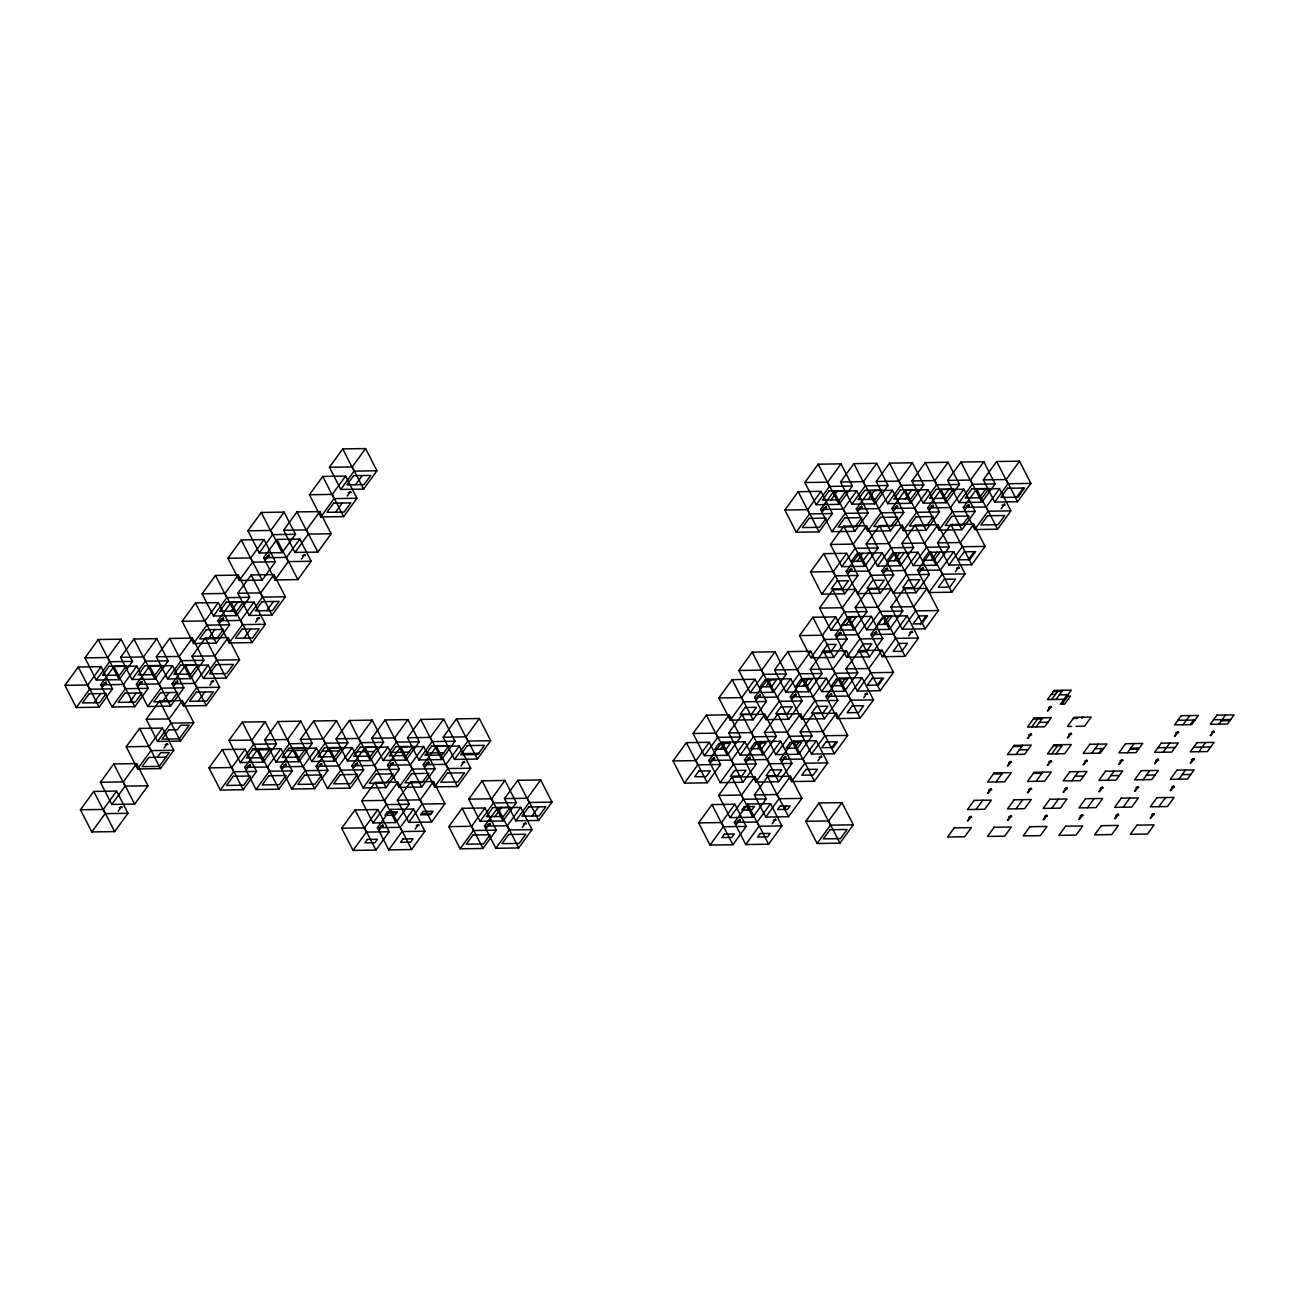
<?xml version="1.0" encoding="UTF-8"?>
<svg xmlns="http://www.w3.org/2000/svg" width="1299" height="1299" viewBox="0 0 1299 1299"><rect width="100%" height="100%" fill="white"/><g stroke="black" fill="none" stroke-linecap="round" stroke-linejoin="round"><path stroke-width="1.5" d="M64.95 685.352L78.265 667.02L101.127 666.679L112.477 688.876L99.146 707.192L76.3 707.533L64.95 685.352L87.796 685.011L101.127 666.679M84.938 657.862L98.253 639.53L121.099 639.189L132.466 661.386L119.135 679.702L96.288 680.043L84.938 657.862L107.785 657.521L121.099 639.189M76.3 707.533L89.631 689.217L112.477 688.876M96.288 680.043L109.619 661.727L132.466 661.386M100.656 684.817L113.971 666.484L136.817 666.143L148.167 688.34L134.852 706.672L112.006 707.013L100.656 684.817L123.502 684.476L136.817 666.143M120.628 657.326L133.959 638.994L156.806 638.653L168.156 660.85L154.841 679.182L131.995 679.523L120.628 657.326L143.475 656.985L156.806 638.653M102.718 686.749L106.047 682.17L106.648 683.29M93.918 702.743L100.575 693.585M112.006 707.013L125.321 688.681L148.167 688.34M131.995 679.523L145.309 661.191L168.156 660.85M136.346 684.281L149.677 665.965L172.523 665.624L183.873 687.804L170.542 706.136L147.696 706.477L136.346 684.281L159.192 683.94L172.523 665.624M156.335 656.791L169.649 638.458L192.496 638.118L203.862 660.314L190.531 678.646L167.685 678.987L156.335 656.791L179.181 656.45L192.496 638.118M182.136 621.279L195.467 602.947L218.313 602.622L229.663 624.803L216.348 643.135L193.502 643.476L182.136 621.279L204.998 620.938L218.313 602.622M202.124 593.789L215.455 575.457L238.302 575.116L249.652 597.313L236.337 615.645L213.491 615.986L202.124 593.789L224.971 593.448L238.302 575.116M227.942 558.278L241.257 539.946L264.103 539.605L275.469 561.801L262.138 580.133L239.292 580.474L227.942 558.278L250.788 557.937L264.103 539.605M247.93 530.788L261.245 512.456L284.091 512.115L295.458 534.311L282.127 552.643L259.28 552.984L247.93 530.788L270.777 530.447L284.091 512.115M138.408 686.213L141.753 681.634L142.338 682.754M129.608 702.207L136.281 693.049M147.696 706.477L161.027 688.145L183.873 687.804M167.685 678.987L181.016 660.655L203.862 660.314M193.502 643.476L206.817 625.144L229.663 624.803M213.491 615.986L226.805 597.654L249.652 597.313M239.292 580.474L252.623 562.142L275.469 561.801M259.28 552.984L272.595 534.652L295.458 534.311M80.457 809.764L93.772 791.432L116.618 791.091L127.968 813.288L114.653 831.604L91.807 831.945L80.457 809.764L103.303 809.423L116.618 791.091M100.429 782.274L113.76 763.942L136.606 763.601L147.956 785.781L134.641 804.113L111.795 804.454L100.429 782.274L123.275 781.933L136.606 763.601M126.247 746.763L139.578 728.43L162.424 728.089L173.774 750.286L160.443 768.602L137.597 768.943L126.247 746.763L149.093 746.422L162.424 728.089M146.235 719.273L159.55 700.94L182.396 700.599L193.762 722.78L180.431 741.112L157.585 741.453L146.235 719.273L169.081 718.932L182.396 700.599M172.053 683.761L185.367 665.429L208.213 665.088L219.563 687.268L206.249 705.601L183.403 705.942L172.053 683.761L194.899 683.42L208.213 665.088M192.025 656.255L205.356 637.939L228.202 637.598L239.552 659.778L226.237 678.11L203.391 678.451L192.025 656.255L214.871 655.914L228.202 637.598M217.842 620.743L231.157 602.427L254.019 602.087L265.369 624.267L252.038 642.599L229.192 642.94L217.842 620.743L240.688 620.419L254.019 602.087M237.831 593.253L251.145 574.937L273.992 574.596L285.358 596.777L272.027 615.109L249.181 615.45L237.831 593.253L260.677 592.912L273.992 574.596M263.632 557.742L276.963 539.426L299.809 539.085L311.159 561.265L297.844 579.598L274.998 579.939L263.632 557.742L286.478 557.401L299.809 539.085M283.62 530.252L296.951 511.92L319.798 511.595L331.148 533.775L317.833 552.107L294.987 552.448L283.62 530.252L306.467 529.911L319.798 511.595M309.438 494.74L322.753 476.424L345.599 476.084L356.965 498.264L343.634 516.596L320.788 516.937L309.438 494.74L332.284 494.399L345.599 476.084M329.426 467.25L342.741 448.918L365.587 448.577L376.954 470.774L363.623 489.106L340.776 489.447L329.426 467.25L352.273 466.909L365.587 448.577M162.456 701.72L169.114 692.562M174.115 685.693L177.443 681.098L178.044 682.235M208.246 638.718L214.92 629.56M219.904 622.676L223.233 618.097L223.834 619.217M265.71 559.674L269.039 555.095L269.64 556.216M231.092 611.179L237.749 602.022M91.807 831.945L105.122 813.629L127.968 813.288M111.795 804.454L125.11 786.122L147.956 785.781M137.597 768.943L150.928 750.611L173.774 750.286M157.585 741.453L170.916 723.121L193.762 722.78M183.403 705.942L196.717 687.609L219.563 687.268M203.391 678.451L216.706 660.119L239.552 659.778M229.192 642.94L242.523 624.608L265.369 624.267M249.181 615.45L262.512 597.118L285.358 596.777M274.998 579.939L288.313 561.606L311.159 561.265M294.987 552.448L308.301 534.116L331.148 533.775M320.788 516.937L334.119 498.605L356.965 498.264M340.776 489.447L354.091 471.115L376.954 470.774M118.209 811.161L121.554 806.582L122.138 807.702M157.358 757.317L160.686 752.738L169.243 752.608L159.257 766.361L142.127 766.621L148.784 757.447L165.915 757.187M164.015 748.159L167.344 743.58L167.944 744.7M198.146 701.184L204.82 692.026M209.805 685.158L213.15 680.579L213.734 681.699M243.952 638.182L250.61 629.025M255.611 622.156L258.939 617.577L259.54 618.697M301.4 559.155L304.729 554.559L305.33 555.696M335.548 512.179L342.205 503.022M347.206 496.137L350.535 491.558L351.136 492.694M355.536 484.689L362.194 475.531M266.798 610.66L273.456 601.486M208.993 767.888L222.324 749.555L245.17 749.214L256.52 771.411L243.205 789.727L220.359 790.068L208.993 767.888L231.839 767.547L245.17 749.214M228.981 740.398L242.312 722.065L265.158 721.724L276.508 743.905L263.177 762.237L240.331 762.578L228.981 740.398L251.827 740.057L265.158 721.724M220.359 790.068L233.674 771.752L256.52 771.411M240.331 762.578L253.662 744.246L276.508 743.905M244.699 767.352L258.014 749.02L280.86 748.679L292.226 770.875L278.895 789.207L256.049 789.548L244.699 767.352L267.545 767.011L280.86 748.679M264.687 739.862L278.002 721.53L300.848 721.189L312.198 743.385L298.884 761.701L276.038 762.042L264.687 739.862L287.534 739.521L300.848 721.189M246.761 769.284L250.09 764.705L250.691 765.825M256.049 789.548L269.38 771.216L292.226 770.875M276.038 762.042L289.352 743.726L312.198 743.385M280.389 766.816L293.72 748.484L316.566 748.143L327.916 770.339L314.602 788.672L291.755 789.013L280.389 766.816L303.235 766.475L316.566 748.143M300.378 739.326L313.709 720.994L336.555 720.653L347.905 742.849L334.574 761.182L311.728 761.523L300.378 739.326L323.224 738.985L336.555 720.653M282.468 768.748L285.796 764.169L286.397 765.29M291.755 789.013L305.07 770.68L327.916 770.339M311.728 761.523L325.059 743.19L347.905 742.849M316.095 766.28L329.41 747.964L352.256 747.623L363.623 769.804L350.292 788.136L327.445 788.477L316.095 766.28L338.942 765.939L352.256 747.623M336.084 738.79L349.399 720.474L372.245 720.133L383.595 742.314L370.28 760.646L347.434 760.987L336.084 738.79L358.93 738.449L372.245 720.133M318.158 768.212L321.486 763.633L322.087 764.754M327.445 788.477L340.776 770.145L363.623 769.804M347.434 760.987L360.749 742.655L383.595 742.314M351.785 765.761L365.116 747.428L387.963 747.087L399.313 769.284L385.998 787.6L363.152 787.941L351.785 765.761L374.632 765.42L387.963 747.087M371.774 738.27L385.105 719.938L407.951 719.597L419.301 741.778L405.97 760.11L383.124 760.451L371.774 738.27L394.62 737.929L407.951 719.597M353.864 767.693L357.193 763.098L357.793 764.234M363.152 787.941L376.466 769.609L399.313 769.284M383.124 760.451L396.455 742.119L419.301 741.778M341.686 828.226L355.017 809.894L377.863 809.553L389.213 831.75L375.898 850.082L353.052 850.423L341.686 828.226L364.532 827.885L377.863 809.553M361.674 800.736L375.005 782.404L397.851 782.063L409.201 804.26L395.886 822.576L373.024 822.917L361.674 800.736L384.52 800.395L397.851 782.063M387.492 765.225L400.806 746.893L423.653 746.552L435.019 768.748L421.688 787.08L398.842 787.405L387.492 765.225L410.338 764.884L423.653 746.552M407.48 737.735L420.795 719.402L443.641 719.061L454.991 741.258L441.676 759.574L418.83 759.915L407.48 737.735L430.326 737.394L443.641 719.061M389.554 767.157L392.883 762.578L393.483 763.698M353.052 850.423L366.367 832.091L389.213 831.75M373.024 822.917L386.355 804.601L409.201 804.26M398.842 787.405L412.173 769.089L435.019 768.748M418.83 759.915L432.145 741.599L454.991 741.258M377.392 827.69L390.707 809.374L413.553 809.033L424.919 831.214L411.588 849.546L388.742 849.887L377.392 827.69L400.238 827.349L413.553 809.033M397.38 800.2L410.695 781.868L433.541 781.527L444.908 803.724L431.577 822.056L408.73 822.397L397.38 800.2L420.227 799.859L433.541 781.527M423.182 764.689L436.513 746.357L459.359 746.016L470.709 768.212L457.394 786.544L434.548 786.885L423.182 764.689L446.028 764.348L459.359 746.016M443.17 737.199L456.501 718.867L479.347 718.526L490.697 740.722L477.382 759.054L454.52 759.395L443.17 737.199L466.016 736.858L479.347 718.526M379.454 829.623L382.783 825.044L383.384 826.164M425.26 766.621L428.589 762.042L429.19 763.163M388.742 849.887L402.073 831.555L424.919 831.214M408.73 822.397L422.045 804.065L444.908 803.724M434.548 786.885L447.863 768.553L470.709 768.212M454.52 759.395L467.851 741.063L490.697 740.722M415.16 829.103L418.489 824.508L419.09 825.644M460.95 766.085L464.279 761.506L464.88 762.627M448.788 826.635L462.103 808.303L484.949 807.962L496.315 830.158L482.984 848.474L460.138 848.815L448.788 826.635L471.634 826.294L484.949 807.962M468.777 799.145L482.091 780.813L504.938 780.472L516.304 802.652L502.973 820.984L480.127 821.325L468.777 799.145L491.623 798.804L504.938 780.472M460.138 848.815L473.469 830.499L496.315 830.158M480.127 821.325L493.458 802.993L516.304 802.652M484.478 826.099L497.809 807.767L520.655 807.426L532.005 829.623L518.691 847.955L495.845 848.296L484.478 826.099L507.341 825.758L520.655 807.426M504.467 798.609L517.798 780.277L540.644 779.936L551.994 802.133L538.679 820.448L515.833 820.789L504.467 798.609L527.313 798.268L540.644 779.936M486.557 828.031L489.885 823.452L490.486 824.573M494.887 816.584L501.544 807.41M495.845 848.296L509.159 829.964L532.005 829.623M515.833 820.789L529.148 802.473L551.994 802.133M522.247 827.495L525.575 822.917L526.176 824.037M532.005 816.016L538.663 806.858M784.872 510.02L798.187 491.688L821.033 491.347L832.399 513.543L819.068 531.876L796.222 532.217L784.872 510.02L807.718 509.679L821.033 491.347M804.86 482.53L818.175 464.198L841.021 463.857L852.371 486.053L839.057 504.369L816.21 504.71L804.86 482.53L827.707 482.189L841.021 463.857M796.222 532.217L809.553 513.884L832.399 513.543M816.21 504.71L829.525 486.394L852.371 486.053M820.562 509.484L833.893 491.152L856.739 490.827L868.089 513.008L854.774 531.34L831.928 531.681L820.562 509.484L843.408 509.143L856.739 490.827M840.55 481.994L853.881 463.662L876.728 463.321L888.078 485.517L874.747 503.85L851.9 504.191L840.55 481.994L863.397 481.653L876.728 463.321M822.64 511.416L825.969 506.837L826.554 507.958M830.954 499.969L837.628 490.795M831.928 531.681L845.243 513.349L868.089 513.008M851.9 504.191L865.231 485.858L888.078 485.517M673.077 760.97L686.392 742.638L709.238 742.297L720.604 764.494L707.273 782.81L684.427 783.151L673.077 760.97L695.923 760.629L709.238 742.297M693.065 733.48L706.38 715.148L729.226 714.807L740.592 737.004L727.261 755.32L704.415 755.661L693.065 733.48L715.911 733.139L729.226 714.807M718.867 697.969L732.198 679.637L755.044 679.296L766.394 701.492L753.079 719.808L730.233 720.149L718.867 697.969L741.713 697.628L755.044 679.296M738.855 670.479L752.186 652.147L775.032 651.806L786.382 673.986L773.067 692.318L750.205 692.659L738.855 670.479L761.701 670.138L775.032 651.806M810.462 571.966L823.793 553.634L846.639 553.293L857.99 575.473L844.675 593.805L821.829 594.146L810.462 571.966L833.309 571.625L846.639 553.293M830.451 544.46L843.782 526.144L866.628 525.803L877.978 547.983L864.647 566.315L841.801 566.656L830.451 544.46L853.297 544.119L866.628 525.803M856.268 508.948L869.583 490.632L892.429 490.291L903.795 512.472L890.464 530.804L867.618 531.145L856.268 508.948L879.114 508.623L892.429 490.291M876.257 481.458L889.571 463.142L912.418 462.801L923.768 484.982L910.453 503.314L887.607 503.655L876.257 481.458L899.103 481.117L912.418 462.801M858.33 510.88L861.659 506.301L862.26 507.438M868.089 499.417L874.747 490.243M684.427 783.151L697.758 764.835L720.604 764.494M704.415 755.661L717.73 737.345L740.592 737.004M730.233 720.149L743.548 701.833L766.394 701.492M750.205 692.659L763.536 674.327L786.382 673.986M821.829 594.146L835.143 575.814L857.99 575.473M841.801 566.656L855.132 548.324L877.978 547.983M867.618 531.145L880.949 512.813L903.795 512.472M887.607 503.655L900.921 485.323L923.768 484.982M708.767 760.435L722.098 742.102L744.944 741.761L756.294 763.958L742.979 782.29L720.133 782.631L708.767 760.435L731.613 760.094L744.944 741.761M728.755 732.945L742.086 714.612L764.932 714.271L776.282 736.468L762.968 754.8L740.121 755.141L728.755 732.945L751.601 732.604L764.932 714.271M754.573 697.433L767.888 679.101L790.734 678.76L802.1 700.957L788.769 719.289L765.923 719.63L754.573 697.433L777.419 697.092L790.734 678.76M774.561 669.943L787.876 651.611L810.722 651.27L822.088 673.467L808.757 691.782L785.911 692.123L774.561 669.943L797.407 669.602L810.722 651.27M799.534 635.568L812.865 617.252L835.712 616.911L847.062 639.092L833.731 657.424L810.885 657.765L799.534 635.568L822.381 635.243L835.712 616.911M819.523 608.078L832.838 589.762L855.684 589.421L867.05 611.602L853.719 629.934L830.873 630.275L819.523 608.078L842.369 607.737L855.684 589.421M846.169 571.43L859.483 553.098L870.85 575.295L857.519 593.611L846.169 571.43L869.015 571.089L882.33 552.757L893.696 574.954L880.365 593.27L857.519 593.611M866.157 543.94L879.472 525.608L902.318 525.267L913.668 547.464L900.353 565.779L877.507 566.12L866.157 543.94L889.003 543.599L902.318 525.267M891.958 508.429L905.289 490.096L928.136 489.755L939.486 511.952L926.171 530.268L903.325 530.609L891.958 508.429L914.805 508.088L928.136 489.755M911.947 480.939L925.278 462.606L948.124 462.265L959.474 484.446L946.143 502.778L923.297 503.119L911.947 480.939L934.793 480.598L948.124 462.265M710.845 762.367L714.174 757.788L714.775 758.908M720.425 749.198L724.582 743.466M756.635 699.365L759.964 694.786L760.564 695.907M765.793 686.765L770.794 679.897M848.231 573.362L851.559 568.783L852.16 569.904M856.983 561.33L862.812 553.309M894.037 510.361L897.365 505.782L897.95 506.902M905.208 498.865L911.882 489.691M868.511 553.228L862.682 561.249L851.267 561.412L857.096 553.39L882.33 552.757M720.133 782.631L733.448 764.299L756.294 763.958M740.121 755.141L753.436 736.809L776.282 736.468M765.923 719.63L779.254 701.298L802.1 700.957M785.911 692.123L799.226 673.808L822.088 673.467M810.885 657.765L824.216 639.433L847.062 639.092M830.873 630.275L844.204 611.943L867.05 611.602M877.507 566.12L890.822 547.788L913.668 547.464M903.325 530.609L916.639 512.293L939.486 511.952M923.297 503.119L936.628 484.787L959.474 484.446M698.667 822.9L711.998 804.584L734.844 804.243L746.194 826.424L732.88 844.756L710.033 845.097L698.667 822.9L721.53 822.559L734.844 804.243M718.656 795.41L731.986 777.094L754.833 776.753L766.183 798.934L752.868 817.266L730.022 817.607L718.656 795.41L741.502 795.069L754.833 776.753M744.473 759.899L757.788 741.583L780.65 741.242L792 763.422L778.669 781.754L755.823 782.095L744.473 759.899L767.319 759.558L780.65 741.242M764.462 732.409L777.776 714.077L800.622 713.752L811.989 735.932L798.658 754.264L775.812 754.605L764.462 732.409L787.308 732.068L800.622 713.752M790.263 696.897L803.594 678.581L826.44 678.24L837.79 700.421L824.475 718.753L801.629 719.094L790.263 696.897L813.109 696.556L826.44 678.24M810.251 669.407L823.582 651.075L846.428 650.734L857.778 672.931L844.464 691.263L821.601 691.604L810.251 669.407L833.097 669.066L846.428 650.734M835.241 635.049L848.556 616.716L871.402 616.376L882.752 638.572L869.437 656.888L846.591 657.229L835.241 635.049L858.087 634.708L871.402 616.376M855.213 607.559L868.544 589.226L891.39 588.885L902.74 611.066L889.425 629.398L866.579 629.739L855.213 607.559L878.059 607.218L891.39 588.885M881.859 570.894L895.19 552.562L906.54 574.759L893.225 593.091L881.859 570.894L904.705 570.553L918.036 552.221L929.386 574.418L916.071 592.75L893.225 593.091M901.847 543.404L915.178 525.072L938.024 524.731L949.374 546.928L936.043 565.26L913.197 565.585L901.847 543.404L924.693 543.063L938.024 524.731M927.665 507.893L940.979 489.561L963.826 489.22L975.192 511.416L961.861 529.748L939.015 530.089L927.665 507.893L950.511 507.552L963.826 489.22M947.653 480.403L960.968 462.071L983.814 461.73L995.164 483.926L981.849 502.242L959.003 502.583L947.653 480.403L970.499 480.062L983.814 461.73M746.535 761.831L749.864 757.252L750.465 758.372M792.341 698.83L795.67 694.251L796.271 695.371M837.303 636.981L840.632 632.402L841.232 633.522M846.039 624.949L851.868 616.928M883.937 572.827L887.266 568.248L887.866 569.368M929.727 509.825L933.055 505.246L933.656 506.366M757.544 748.646L761.701 742.914M802.928 686.213L807.929 679.345M894.102 560.778L899.931 552.757M942.343 498.313L949.001 489.138M904.218 552.692L898.388 560.713L886.957 560.892L892.786 552.871L918.036 552.221M710.033 845.097L723.348 826.765L746.194 826.424M730.022 817.607L743.337 799.275L766.183 798.934M755.823 782.095L769.154 763.763L792 763.422M775.812 754.605L789.143 736.273L811.989 735.932M801.629 719.094L814.944 700.762L837.79 700.421M821.601 691.604L834.932 673.272L857.778 672.931M846.591 657.229L859.906 638.913L882.752 638.572M866.579 629.739L879.894 611.407L902.74 611.066M913.197 565.585L926.528 547.269L949.374 546.928M939.015 530.089L952.346 511.757L975.192 511.416M959.003 502.583L972.318 484.267L995.164 483.926M734.373 822.381L747.688 804.049L770.551 803.708L781.901 825.904L768.57 844.22L745.723 844.561L734.373 822.381L757.22 822.04L770.551 803.708M754.362 794.891L767.677 776.558L790.523 776.217L801.889 798.398L788.558 816.73L765.712 817.071L754.362 794.891L777.208 794.55L790.523 776.217M780.163 759.379L793.494 741.047L816.34 740.706L827.69 762.886L814.376 781.219L791.529 781.56L780.163 759.379L803.026 759.038L816.34 740.706M800.152 731.873L813.483 713.557L836.329 713.216L847.679 735.396L834.364 753.729L811.518 754.069L800.152 731.873L822.998 731.548L836.329 713.216M825.969 696.378L839.284 678.046L862.13 677.705L873.496 699.885L860.165 718.217L837.319 718.558L825.969 696.378L848.815 696.037L862.13 677.705M845.958 668.871L859.272 650.555L882.118 650.214L893.485 672.395L880.154 690.727L857.308 691.068L845.958 668.871L868.804 668.53L882.118 650.214M870.931 634.513L884.262 616.181L907.108 615.84L918.458 638.036L905.127 656.368L882.281 656.709L870.931 634.513L893.777 634.172L907.108 615.84M890.919 607.023L904.234 588.691L927.08 588.35L938.446 610.546L925.115 628.862L902.269 629.203L890.919 607.023L913.765 606.682L927.08 588.35M917.565 570.358L930.88 552.043L942.246 574.223L928.915 592.555L917.565 570.358L940.411 570.017L953.726 551.702L965.092 573.882L951.761 592.214L928.915 592.555M937.553 542.868L950.868 524.536L973.714 524.195L985.064 546.392L971.749 564.724L948.903 565.065L937.553 542.868L960.399 542.527L973.714 524.195M963.355 507.357L976.686 489.025L999.532 488.684L1010.882 510.88L997.567 529.213L974.721 529.554L963.355 507.357L986.201 507.016L999.532 488.684M983.343 479.867L996.674 461.535L1019.52 461.194L1030.87 483.39L1017.539 501.723L994.693 502.063L983.343 479.867L1006.189 479.526L1019.52 461.194M736.436 824.313L739.781 819.734L740.365 820.854M746.844 809.991L749.344 806.549M782.242 761.311L785.57 756.716L786.171 757.853M828.031 698.294L831.36 693.715L831.961 694.851M872.993 636.445L876.338 631.866L876.922 632.986M919.627 572.291L922.956 567.712L923.557 568.832M965.433 509.289L968.762 504.71L969.346 505.831M883.174 624.397L889.003 616.376M794.663 748.094L798.836 742.362M840.047 685.661L845.048 678.792M931.237 560.226L937.066 552.205M939.908 552.156L934.078 560.178L922.663 560.356L928.493 552.335L953.726 551.702M979.462 497.744L986.136 488.586M745.723 844.561L759.054 826.245L781.901 825.904M765.712 817.071L779.043 798.739L801.889 798.398M791.529 781.56L804.844 763.227L827.69 762.886M811.518 754.069L824.833 735.737L847.679 735.396M837.319 718.558L850.65 700.226L873.496 699.885M857.308 691.068L870.622 672.736L893.485 672.395M882.281 656.709L895.612 638.377L918.458 638.036M902.269 629.203L915.6 610.887L938.446 610.546M948.903 565.065L962.218 546.733L985.064 546.392M974.721 529.554L988.036 511.221L1010.882 510.88M994.693 502.063L1008.024 483.731L1030.87 483.39M772.142 823.777L775.471 819.198L776.071 820.318M817.932 760.776L821.26 756.197L821.861 757.317M863.738 697.774L867.066 693.195L867.667 694.316M908.699 635.909L912.028 631.33L912.629 632.451M955.333 571.771L958.662 567.176L959.263 568.312M1001.123 508.753L1004.452 504.174L1005.053 505.295M783.979 809.439L786.48 805.997M920.293 623.845L926.122 615.823M831.798 747.542L835.955 741.81M877.182 685.109L882.167 678.224M968.356 559.674L974.185 551.653M1016.597 497.192L1023.255 488.034M805.77 821.309L819.101 802.977L841.947 802.636L853.297 824.833L839.966 843.165L817.12 843.506L805.77 821.309L828.616 820.968L841.947 802.636M817.12 843.506L830.451 825.174L853.297 824.833M1031.763 726.985L1037.592 718.98M1051.752 699.495L1057.581 691.49M967.414 820.871L970.532 816.568M987.386 793.38L990.52 789.078M1007.375 765.874L1010.508 761.587M1027.363 738.384L1030.48 734.097M1047.351 710.894L1050.469 706.607M976.101 809.407L982.758 800.249M996.073 781.917L1002.747 772.743M1016.062 754.427L1022.719 745.253M1036.05 726.937L1042.707 717.762M1056.038 699.43L1062.696 690.272M968.128 820.854L971.246 816.568M988.101 793.364L991.234 789.061M1008.089 765.874L1011.207 761.571M1028.077 738.384L1031.195 734.081M1048.066 710.894L1051.183 706.591M1061.997 704.188L1067.827 696.167M1051.768 753.891L1057.581 745.87M1007.391 820.27L1010.508 815.983M1027.379 792.78L1030.497 788.477M1047.367 765.29L1050.485 760.987M1067.34 737.8L1070.473 733.497M1016.078 808.806L1022.735 799.648M1036.066 781.316L1042.724 772.158M1056.038 753.826L1062.712 744.668M1081.856 718.315L1082.684 717.162M1008.105 820.254L1011.223 815.967M1028.094 792.763L1031.211 788.477M1048.082 765.273L1051.2 760.987M1068.054 737.783L1071.188 733.48M1043.097 819.734L1046.215 815.447M1063.069 792.244L1066.203 787.957M1083.057 764.754L1086.175 760.451M1051.768 808.287L1058.441 799.112M1071.756 780.78L1078.414 771.622M1091.745 753.29L1098.402 744.132M1043.811 819.734L1046.929 815.431M1063.784 792.244L1066.917 787.941M1083.772 764.738L1086.89 760.451M1098.889 753.193L1102.218 748.614M1078.787 819.214L1081.905 814.911M1098.775 791.708L1101.893 787.421M1118.764 764.218L1121.881 759.931M1087.474 807.751L1094.131 798.576M1107.462 780.261L1114.12 771.086M1127.435 752.754L1134.108 743.596M1079.501 819.198L1082.619 814.895M1099.49 791.708L1102.607 787.405M1119.478 764.218L1122.596 759.915M1114.493 818.679L1117.611 814.376M1134.465 791.188L1137.599 786.885M1154.454 763.698L1157.571 759.395M1174.442 736.192L1177.56 731.905M1123.164 807.215L1129.838 798.057M1143.152 779.725L1149.81 770.551M1163.141 752.235L1169.798 743.06M1183.129 724.745L1189.787 715.57M1115.208 818.662L1118.325 814.376M1135.18 791.172L1138.314 786.869M1155.168 763.682L1158.286 759.379M1175.157 736.192L1178.274 731.889M1190.257 724.631L1193.586 720.052M1150.183 818.143L1153.301 813.84M1170.172 790.653L1173.289 786.35M1190.16 763.163L1193.278 758.86M1210.132 735.672L1213.266 731.369M1158.87 806.679L1165.528 797.521M1178.859 779.189L1185.516 770.031M1198.831 751.699L1205.504 742.541M1218.819 724.209L1225.477 715.035M1150.898 818.126L1154.015 813.84M1170.886 790.636L1174.004 786.35M1190.874 763.146L1193.992 758.86M1210.847 735.656L1213.98 731.353M348.278 492.727L350.535 491.558M266.782 556.264L269.039 555.095M302.472 555.728L304.729 554.559M220.976 619.266L223.233 618.097M103.79 683.339L106.047 682.17M256.682 618.73L258.939 617.577M139.48 682.803L141.753 681.634M175.186 682.267L177.443 681.098M210.876 681.731L213.15 680.579M165.087 744.749L167.344 743.58M119.281 807.751L121.554 806.582M247.833 765.874L250.09 764.705M283.539 765.338L285.796 764.169M319.229 764.802L321.486 763.633M823.712 508.006L825.969 506.837M354.936 764.267L357.193 763.098M859.402 507.471L861.659 506.301M390.626 763.747L392.883 762.578M895.108 506.935L897.365 505.782M426.332 763.211L428.589 762.042M930.798 506.415L933.055 505.246M462.022 762.675L464.279 761.506M966.505 505.879L968.762 504.71M849.302 569.936L851.559 568.783M380.526 826.213L382.783 825.044M1002.195 505.343L1004.452 504.174M885.009 569.417L887.266 568.248M416.232 825.677L418.489 824.508M920.699 568.881L922.956 567.712M956.405 568.345L958.662 567.176M838.375 633.555L840.632 632.402M487.628 824.621L489.885 823.452M874.065 633.035L876.338 631.866M757.707 695.955L759.964 694.786M523.318 824.086L525.575 822.917M909.771 632.499L912.028 631.33M793.413 695.42L795.67 694.251M829.103 694.884L831.36 693.715M711.917 758.957L714.174 757.788M864.809 694.348L867.066 693.195M747.607 758.421L749.864 757.252M783.313 757.885L785.57 756.716M819.003 757.366L821.26 756.197M737.507 820.887L739.781 819.734M773.214 820.367L775.471 819.198M1048.78 707.484L1051.037 706.315L1051.622 707.435M1028.792 734.974L1031.049 733.805L1031.65 734.925M1008.803 762.464L1011.06 761.295L1011.661 762.416M1068.768 734.373L1071.025 733.204L1071.626 734.325M988.815 789.954L991.088 788.785L991.673 789.906M1048.78 761.864L1051.053 760.694L1051.638 761.831M968.843 817.444L971.1 816.275L971.684 817.396M1028.808 789.354L1031.065 788.184L1031.666 789.321M1084.486 761.328L1086.743 760.175L1087.344 761.295M1008.82 816.844L1011.077 815.691L1011.677 816.811M1064.498 788.834L1066.755 787.665L1067.356 788.785M1120.176 760.808L1122.45 759.639L1123.034 760.759M1175.871 732.782L1178.128 731.613L1178.729 732.733M1044.51 816.324L1046.783 815.155L1047.367 816.275M1100.204 788.298L1102.461 787.129L1103.062 788.249M1155.883 760.272L1158.14 759.103L1158.74 760.224M1211.561 732.246L1213.818 731.077L1214.419 732.198M1080.216 815.788L1082.473 814.619L1083.074 815.74M1135.894 787.762L1138.151 786.593L1138.752 787.714M1191.573 759.736L1193.846 758.567L1194.431 759.688M1115.906 815.252L1118.179 814.083L1118.764 815.22M1171.601 787.226L1173.858 786.057L1174.458 787.194M1151.612 814.717L1153.869 813.564L1154.47 814.684M870.85 575.295L893.696 574.954M906.54 574.759L929.386 574.418M942.246 574.223L965.092 573.882M1053.294 691.539L1061.851 691.425M1051.216 694.413L1055.486 694.348M1059.367 694.851L1067.924 694.721M1033.306 719.045L1041.879 718.915M1073.283 718.444L1077.569 718.379M1039.379 722.341L1047.952 722.212M1177.884 720.279L1195.015 720.036M1213.591 719.76L1230.721 719.5M1221.32 720.766L1229.893 720.636M1071.74 726.401L1067.453 726.466L1074.127 717.292L1091.257 717.048L1084.6 726.206L1076.027 726.336M252.347 749.929L269.494 749.685M287.225 750.546L304.356 750.302M322.087 751.163L339.218 750.903M356.949 751.78L374.08 751.52M391.811 752.397L408.958 752.137M426.689 752.998L443.82 752.754M461.551 753.615L478.682 753.371M1013.317 746.535L1021.891 746.405M1053.31 745.935L1061.868 745.805M1019.39 749.832L1027.964 749.718M1095.073 748.711L1103.647 748.581M1130.763 748.175L1139.337 748.045M1157.896 747.769L1175.043 747.526M1193.602 747.25L1210.733 746.99M1129.935 749.328L1138.509 749.198M993.345 774.025L1001.902 773.895M1033.322 773.425L1041.895 773.295M1075.085 776.201L1083.658 776.071M1110.791 775.665L1119.348 775.552M1146.481 775.146L1155.055 775.016M1182.187 774.61L1190.745 774.48M386.647 812.947L396.633 812.801M421.509 813.564L431.495 813.418M1006.189 479.526L1017.539 501.723M996.674 461.535L1008.024 483.731M986.201 507.016L997.567 529.213M976.686 489.025L988.036 511.221M970.499 480.062L981.849 502.242M960.968 462.071L972.318 484.267M950.511 507.552L961.861 529.748M940.979 489.561L952.346 511.757M934.793 480.598L946.143 502.778M925.278 462.606L936.628 484.787M960.399 542.527L971.749 564.724M950.868 524.536L962.218 546.733M914.805 508.088L926.171 530.268M905.289 490.096L916.639 512.293M899.103 481.117L910.453 503.314M889.571 463.142L900.921 485.323M940.411 570.017L951.761 592.214M924.693 543.063L936.043 565.26M915.178 525.072L926.528 547.269M879.114 508.623L890.464 530.804M869.583 490.632L880.949 512.813M863.397 481.653L874.747 503.85M853.881 463.662L865.231 485.858M904.705 570.553L916.071 592.75M889.003 543.599L900.353 565.779M879.472 525.608L890.822 547.788M913.765 606.682L925.115 628.862M904.234 588.691L915.6 610.887M843.408 509.143L854.774 531.34M833.893 491.152L845.243 513.349M827.707 482.189L839.057 504.369M818.175 464.198L829.525 486.394M869.015 571.089L880.365 593.27M853.297 544.119L864.647 566.315M843.782 526.144L855.132 548.324M893.777 634.172L905.127 656.368M884.262 616.181L895.612 638.377M878.059 607.218L889.425 629.398M868.544 589.226L879.894 611.407M807.718 509.679L819.068 531.876M798.187 491.688L809.553 513.884M833.309 571.625L844.675 593.805M823.793 553.634L835.143 575.814M858.087 634.708L869.437 656.888M848.556 616.716L859.906 638.913M842.369 607.737L853.719 629.934M832.838 589.762L844.204 611.943M868.804 668.53L880.154 690.727M859.272 650.555L870.622 672.736M822.381 635.243L833.731 657.424M812.865 617.252L824.216 639.433M848.815 696.037L860.165 718.217M839.284 678.046L850.65 700.226M833.097 669.066L844.464 691.263M823.582 651.075L834.932 673.272M813.109 696.556L824.475 718.753M803.594 678.581L814.944 700.762M797.407 669.602L808.757 691.782M787.876 651.611L799.226 673.808M822.998 731.548L834.364 753.729M813.483 713.557L824.833 735.737M777.419 697.092L788.769 719.289M767.888 679.101L779.254 701.298M761.701 670.138L773.067 692.318M752.186 652.147L763.536 674.327M803.026 759.038L814.376 781.219M793.494 741.047L804.844 763.227M787.308 732.068L798.658 754.264M777.776 714.077L789.143 736.273M828.616 820.968L839.966 843.165M819.101 802.977L830.451 825.174M741.713 697.628L753.079 719.808M732.198 679.637L743.548 701.833M767.319 759.558L778.669 781.754M757.788 741.583L769.154 763.763M751.601 732.604L762.968 754.8M742.086 714.612L753.436 736.809M777.208 794.55L788.558 816.73M767.677 776.558L779.043 798.739M731.613 760.094L742.979 782.29M722.098 742.102L733.448 764.299M715.911 733.139L727.261 755.32M706.38 715.148L717.73 737.345M757.22 822.04L768.57 844.22M747.688 804.049L759.054 826.245M741.502 795.069L752.868 817.266M731.986 777.094L743.337 799.275M695.923 760.629L707.273 782.81M686.392 742.638L697.758 764.835M721.53 822.559L732.88 844.756M711.998 804.584L723.348 826.765M527.313 798.268L538.679 820.448M517.798 780.277L529.148 802.473M352.273 466.909L363.623 489.106M342.741 448.918L354.091 471.115M466.016 736.858L477.382 759.054M456.501 718.867L467.851 741.063M507.341 825.758L518.691 847.955M497.809 807.767L509.159 829.964M491.623 798.804L502.973 820.984M482.091 780.813L493.458 802.993M332.284 494.399L343.634 516.596M322.753 476.424L334.119 498.605M446.028 764.348L457.394 786.544M436.513 746.357L447.863 768.553M430.326 737.394L441.676 759.574M420.795 719.402L432.145 741.599M471.634 826.294L482.984 848.474M462.103 808.303L473.469 830.499M306.467 529.911L317.833 552.107M296.951 511.92L308.301 534.116M410.338 764.884L421.688 787.08M400.806 746.893L412.173 769.089M394.62 737.929L405.97 760.11M385.105 719.938L396.455 742.119M420.227 799.859L431.577 822.056M410.695 781.868L422.045 804.065M286.478 557.401L297.844 579.598M276.963 539.426L288.313 561.606M270.777 530.447L282.127 552.643M261.245 512.456L272.595 534.652M374.632 765.42L385.998 787.6M365.116 747.428L376.466 769.609M358.93 738.449L370.28 760.646M349.399 720.474L360.749 742.655M400.238 827.349L411.588 849.546M390.707 809.374L402.073 831.555M384.52 800.395L395.886 822.576M375.005 782.404L386.355 804.601M250.788 557.937L262.138 580.133M241.257 539.946L252.623 562.142M260.677 592.912L272.027 615.109M251.145 574.937L262.512 597.118M338.942 765.939L350.292 788.136M329.41 747.964L340.776 770.145M323.224 738.985L334.574 761.182M313.709 720.994L325.059 743.19M364.532 827.885L375.898 850.082M355.017 809.894L366.367 832.091M240.688 620.419L252.038 642.599M231.157 602.427L242.523 624.608M224.971 593.448L236.337 615.645M215.455 575.457L226.805 597.654M303.235 766.475L314.602 788.672M293.72 748.484L305.07 770.68M287.534 739.521L298.884 761.701M278.002 721.53L289.352 743.726M204.998 620.938L216.348 643.135M195.467 602.947L206.817 625.144M214.871 655.914L226.237 678.11M205.356 637.939L216.706 660.119M267.545 767.011L278.895 789.207M258.014 749.02L269.38 771.216M251.827 740.057L263.177 762.237M242.312 722.065L253.662 744.246M194.899 683.42L206.249 705.601M185.367 665.429L196.717 687.609M179.181 656.45L190.531 678.646M169.649 638.458L181.016 660.655M231.839 767.547L243.205 789.727M222.324 749.555L233.674 771.752M159.192 683.94L170.542 706.136M149.677 665.965L161.027 688.145M143.475 656.985L154.841 679.182M133.959 638.994L145.309 661.191M169.081 718.932L180.431 741.112M159.55 700.94L170.916 723.121M123.502 684.476L134.852 706.672M113.971 666.484L125.321 688.681M107.785 657.521L119.135 679.702M98.253 639.53L109.619 661.727M149.093 746.422L160.443 768.602M139.578 728.43L150.928 750.611M87.796 685.011L99.146 707.192M78.265 667.02L89.631 689.217M123.275 781.933L134.641 804.113M113.76 763.942L125.11 786.122M103.303 809.423L114.653 831.604M93.772 791.432L105.122 813.629M89.16 693.747L82.486 702.921L99.633 702.662L106.291 693.487L89.16 693.747M109.132 666.257L102.475 675.415L119.605 675.171L126.279 665.997L109.132 666.257M124.85 693.211L118.193 702.386L135.323 702.126L141.981 692.968L124.85 693.211M144.839 665.721L138.181 674.895L155.312 674.636L161.969 665.478L144.839 665.721M160.556 692.692L153.883 701.85L171.03 701.59L177.687 692.432L160.556 692.692M180.529 665.202L173.871 674.36L191.002 674.1L197.675 664.942L180.529 665.202M206.346 629.69L199.689 638.848L216.819 638.588L223.477 629.43L206.346 629.69M226.335 602.184L219.677 611.358L236.808 611.098L243.465 601.94L226.335 602.184M168.773 729.957L162.115 739.115L179.246 738.871L189.232 725.118L180.675 725.248L177.33 729.827L168.773 729.957M196.246 692.156L189.589 701.314L206.72 701.07L213.377 691.896L196.246 692.156M216.235 664.666L209.577 673.824L226.708 673.564L233.365 664.406L216.235 664.666M242.052 629.154L235.379 638.312L252.526 638.053L259.183 628.895L242.052 629.154M262.025 601.664L255.367 610.822L272.498 610.562L279.171 601.405L262.025 601.664M333.632 503.151L326.975 512.309L344.121 512.05L350.779 502.892L333.632 503.151M353.62 475.661L346.963 484.819L364.093 484.559L370.767 475.402L353.62 475.661M233.203 776.282L226.546 785.44L243.676 785.197L250.334 776.023L233.203 776.282M253.191 748.792L246.518 757.95L263.665 757.707L270.322 748.533L253.191 748.792M268.893 775.747L262.236 784.921L279.366 784.661L286.04 775.503L268.893 775.747M288.881 748.256L282.224 757.431L299.355 757.171L306.012 747.997L288.881 748.256M304.599 775.227L297.942 784.385L315.072 784.125L321.73 774.967L304.599 775.227M324.588 747.721L317.914 756.895L335.061 756.635L341.718 747.477L324.588 747.721M340.289 774.691L333.632 783.849L350.762 783.589L357.436 774.431L340.289 774.691M360.278 747.201L353.62 756.359L370.751 756.099L377.408 746.941L360.278 747.201M375.996 774.155L369.338 783.313L386.469 783.07L393.126 773.895L375.996 774.155M395.984 746.665L389.31 755.823L406.457 755.58L413.114 746.405L395.984 746.665M411.686 773.619L405.028 782.794L422.159 782.534L428.832 773.376L411.686 773.619M431.674 746.129L425.017 755.304L442.147 755.044L448.804 745.87L431.674 746.129M367.39 839.43L364.889 842.872L374.875 842.726L377.376 839.284L367.39 839.43M387.362 811.94L384.877 815.382L394.864 815.236L397.364 811.794L387.362 811.94M447.392 773.1L440.734 782.258L457.865 781.998L464.522 772.84L447.392 773.1M467.38 745.594L460.707 754.768L477.853 754.508L484.511 745.35L467.38 745.594M403.08 838.91L400.579 842.337L410.581 842.19L413.082 838.764L403.08 838.91M423.068 811.42L420.567 814.846L430.57 814.7L433.054 811.258L423.068 811.42M472.998 835.03L466.325 844.204L483.472 843.944L490.129 834.77L472.998 835.03M492.971 807.54L486.313 816.698L503.444 816.454L510.117 807.28L492.971 807.54M508.688 834.494L502.031 843.668L519.162 843.408L525.819 834.25L508.688 834.494M528.677 807.004L522.019 816.178L539.15 815.918L545.807 806.76L528.677 807.004M809.066 518.415L802.409 527.589L819.539 527.329L826.213 518.171L809.066 518.415M829.054 490.925L822.397 500.099L839.527 499.839L846.185 490.681L829.054 490.925M844.772 517.895L838.115 527.053L855.245 526.793L861.903 517.635L844.772 517.895M864.761 490.389L858.087 499.563L875.234 499.303L881.891 490.145L864.761 490.389M880.462 517.359L873.805 526.517L890.935 526.274L897.609 517.099L880.462 517.359M900.451 489.869L893.793 499.027L910.924 498.767L917.581 489.609L900.451 489.869M698.878 771.038L694.721 776.77L706.153 776.607L710.309 770.875L698.878 771.038M718.867 743.548L714.71 749.279L726.125 749.117L730.298 743.385L718.867 743.548M745.106 707.468L740.105 714.336L751.52 714.174L756.521 707.306L745.106 707.468M765.079 679.978L760.094 686.846L771.509 686.684L776.51 679.799L765.079 679.978M837.108 580.897L831.279 588.902L842.71 588.739L848.539 580.718L837.108 580.897M916.168 516.823L909.511 525.981L926.642 525.738L933.299 516.564L916.168 516.823M936.157 489.333L929.483 498.491L946.63 498.248L953.287 489.073L936.157 489.333M734.584 770.518L730.428 776.234L741.843 776.071L745.999 770.339L734.584 770.518M754.573 743.028L750.4 748.744L761.831 748.581L765.988 742.849L754.573 743.028M780.796 706.932L775.795 713.817L787.226 713.638L792.228 706.77L780.796 706.932M800.785 679.442L795.784 686.31L807.215 686.148L812.2 679.28L800.785 679.442M872.814 580.361L866.985 588.382L878.4 588.203L884.229 580.182L872.814 580.361M827.609 644.483L821.78 652.504L830.353 652.374L836.166 644.353L827.609 644.483M847.597 616.993L841.768 625.014L850.325 624.884L856.155 616.863L847.597 616.993M951.858 516.288L945.201 525.462L962.332 525.202L969.005 516.044L951.858 516.288M971.847 488.797L965.189 497.972L982.32 497.712L988.977 488.538L971.847 488.797M770.275 769.982L766.118 775.714L777.549 775.535L781.706 769.804L770.275 769.982M790.263 742.492L786.106 748.224L797.521 748.045L801.694 742.314L790.263 742.492M816.503 706.412L811.502 713.281L822.917 713.102L827.918 706.234L816.503 706.412M836.475 678.906L831.49 685.791L842.905 685.612L847.906 678.744L836.475 678.906M908.504 579.825L902.675 587.846L914.106 587.668L919.936 579.663L908.504 579.825M724.371 834.12L721.871 837.563L731.857 837.4L734.357 833.974L724.371 834.12M744.343 806.63L741.859 810.056L751.845 809.91L754.346 806.484L744.343 806.63M863.299 643.947L857.47 651.968L866.043 651.838L871.873 643.833L863.299 643.947M883.288 616.457L877.458 624.478L886.032 624.348L891.861 616.327L883.288 616.457M987.565 515.768L980.907 524.926L998.038 524.666L1004.695 515.508L987.565 515.768M1007.553 488.262L1000.88 497.436L1018.026 497.176L1024.684 488.018L1007.553 488.262M805.981 769.446L801.824 775.178L813.239 775L817.412 769.284L805.981 769.446M825.969 741.956L821.796 747.688L833.227 747.51L837.384 741.794L825.969 741.956M852.193 705.877L847.192 712.745L858.623 712.583L863.624 705.698L852.193 705.877M872.181 678.387L867.18 685.255L878.611 685.076L883.596 678.208L872.181 678.387M944.211 579.289L938.381 587.31L949.796 587.148L955.626 579.127L944.211 579.289M964.183 551.799L958.353 559.82L969.785 559.658L975.614 551.637L964.183 551.799M760.061 833.585L757.561 837.027L767.563 836.881L770.063 833.438L760.061 833.585M780.049 806.094L777.549 809.537L787.551 809.391L790.052 805.948L780.049 806.094M899.005 643.427L893.176 651.432L901.75 651.319L907.563 643.297L899.005 643.427M918.994 615.937L913.165 623.942L921.722 623.829L927.551 615.807L918.994 615.937M829.98 829.72L823.306 838.878L840.453 838.618L847.11 829.46L829.98 829.72M954.197 827.869L947.539 837.027L964.67 836.767L971.343 827.609L954.197 827.869M974.185 800.363L967.528 809.537L984.658 809.277L991.316 800.119L974.185 800.363M994.173 772.873L987.516 782.047L1004.647 781.787L1011.304 772.629L994.173 772.873M1014.162 745.382L1007.488 754.557L1024.635 754.297L1031.292 745.123L1014.162 745.382M1034.134 717.892L1027.477 727.05L1044.607 726.807L1051.281 717.633L1034.134 717.892M1054.122 690.402L1047.465 699.56L1064.595 699.317L1071.253 690.142L1054.122 690.402M1066.219 696.183L1060.39 704.204L1064.677 704.139L1070.506 696.118L1066.219 696.183M994.19 827.268L987.516 836.426L1004.663 836.183L1011.32 827.008L994.19 827.268M1014.162 799.778L1007.504 808.936L1024.635 808.676L1031.309 799.518L1014.162 799.778M1034.15 772.288L1027.493 781.446L1044.623 781.186L1051.281 772.028L1034.15 772.288M1054.139 744.782L1047.481 753.956L1064.612 753.696L1071.269 744.538L1054.139 744.782M1029.88 826.732L1023.222 835.906L1040.353 835.647L1047.01 826.473L1029.88 826.732M1049.868 799.242L1043.211 808.4L1060.341 808.157L1066.999 798.982L1049.868 799.242M1069.856 771.752L1063.183 780.91L1080.33 780.667L1086.987 771.492L1069.856 771.752M1089.829 744.262L1083.171 753.42L1100.302 753.16L1106.975 744.002L1089.829 744.262M1065.586 826.196L1058.912 835.371L1076.059 835.111L1082.716 825.953L1065.586 826.196M1085.558 798.706L1078.901 807.881L1096.031 807.621L1102.705 798.463L1085.558 798.706M1105.546 771.216L1098.889 780.374L1116.02 780.131L1122.677 770.957L1105.546 771.216M1125.535 743.726L1118.877 752.884L1136.008 752.641L1142.665 743.466L1125.535 743.726M1101.276 825.677L1094.619 834.835L1111.749 834.575L1118.407 825.417L1101.276 825.677M1121.264 798.171L1114.607 807.345L1131.738 807.085L1138.395 797.927L1121.264 798.171M1141.253 770.68L1134.579 779.855L1151.726 779.595L1158.383 770.437L1141.253 770.68M1161.225 743.19L1154.567 752.365L1171.698 752.105L1178.372 742.931L1161.225 743.19M1181.213 715.7L1174.556 724.858L1191.686 724.615L1198.344 715.44L1181.213 715.7M1136.982 825.141L1130.309 834.299L1147.455 834.055L1154.113 824.881L1136.982 825.141M1156.954 797.651L1150.297 806.809L1167.444 806.549L1174.101 797.391L1156.954 797.651M1176.943 770.161L1170.285 779.319L1187.416 779.059L1194.09 769.901L1176.943 770.161M1196.931 742.655L1190.274 751.829L1207.404 751.569L1214.062 742.411L1196.931 742.655M1216.919 715.164L1210.246 724.339L1227.393 724.079L1234.05 714.921L1216.919 715.164"/></g></svg>
